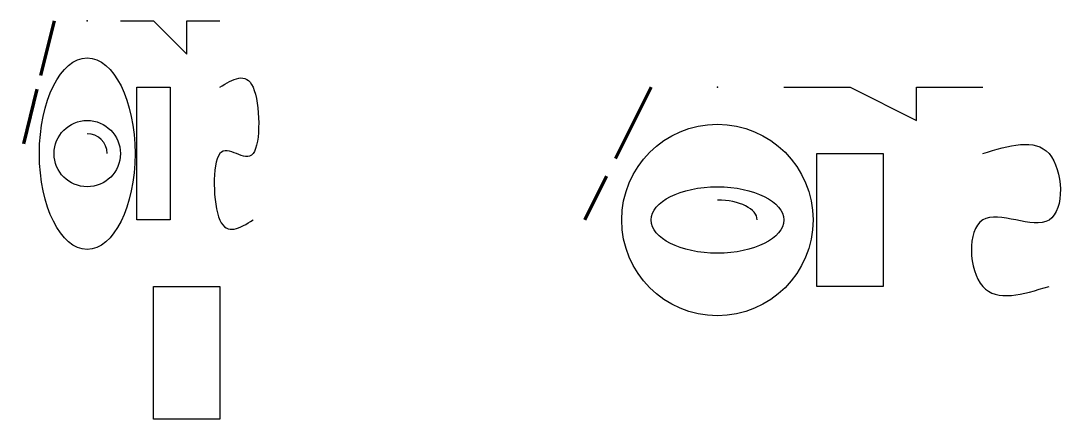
# Model space of a CAD drawing. Header units: millimetres. Extents: x -15 to 142, y 0 to 60.
import ezdxf

# ---------------------------------------------------------------- set-up
doc = ezdxf.new("R2010")
doc.units = ezdxf.units.MM
doc.linetypes.add('ACAD_ISO15W100', pattern=[39, 12, -3, 12, -3, 0, -3, 0, -3, 0, -3])
doc.layers.get('0').update_dxf_attribs({"lineweight": 25})
doc.layers.add('red', color=1, linetype='Continuous', lineweight=25)

# ---------------------------------------------------------------- blocks, each defined once
blk = doc.blocks.new('block 1')
for p, q in [((5, 0), (5, 20)), ((5, 20), (15, 20)), ((15, 20), (15, 0)), ((15, 0), (5, 0))]:
    blk.add_line(p, q)
at = {"layer": 'red', "color": 5, "linetype": 'ACAD_ISO15W100', "lineweight": 80}
blk.add_line((-20, 30), (-30, 10), dxfattribs=at)
at = {"layer": 'red', "color": 30, "flags": 128}
blk.add_lwpolyline([(0, 30), (10, 30), (20, 25), (20, 30), (30, 30)], dxfattribs=at)
at = {"layer": 'red'}
blk.add_circle((-10, 10), 14.42, dxfattribs=at)
at = {"layer": 'red', "color": 3}
blk.add_ellipse((-10, 10), major_axis=(10, 0), ratio=0.5, dxfattribs=at)
at = {"layer": 'red'}
blk.add_ellipse((-10, 10), major_axis=(6, 0), ratio=0.5, start_param=0, end_param=1.570796, dxfattribs=at)
blk.add_open_spline([(30, 20), (33.94, 21.21), (41.82, 23.64), (42.73, 5.45), (27.27, 14.55), (28.18, -3.64), (36.06, -1.21), (40, 0)], degree=3, dxfattribs=at)
blk.add_point((-10, 30), dxfattribs=at)

msp = doc.modelspace()

# ---------------------------------------------------------------- linework, layer by layer
for p, q in [((5, 0), (5, 20)), ((5, 20), (15, 20)), ((15, 20), (15, 0)), ((15, 0), (5, 0))]:
    msp.add_line(p, q)

# ---------------------------------------------------------------- block references
at = {"layer": 'red', "xscale": 0.5}
msp.add_blockref('block 1', (0, 30), dxfattribs=at)
at = {"layer": 'red'}
msp.add_blockref('block 1', (100, 20), dxfattribs=at)

doc.saveas('drawing.dxf')
